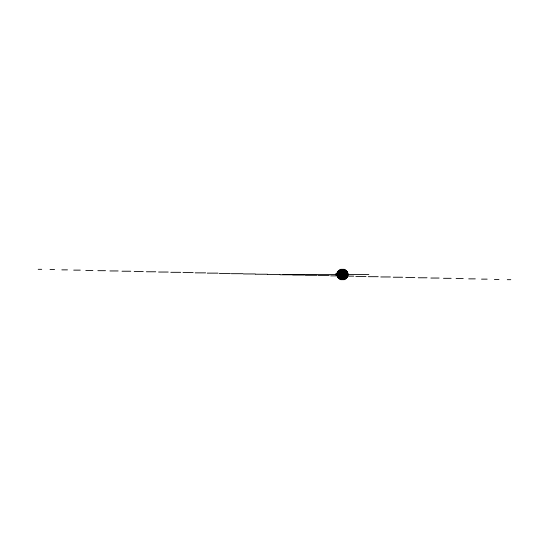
<?xml version="1.0" encoding="UTF-8"?>
<svg xmlns="http://www.w3.org/2000/svg" width="549" height="549" viewBox="0 0 549 549"><rect width="100%" height="100%" fill="white"/><g stroke="black" fill="none" stroke-linecap="round" stroke-linejoin="round"><path stroke-width="0.82" d="M343.448 277.725L343.866 274.5M346.597 274.5L345.815 277.725M340.407 272.805L340.716 271.275M337.999 272.805L338.671 271.275M338.088 271.275L337.312 272.805L335.412 274.5M38.217 269.319L41.71 269.319M340.757 269.319L344.25 269.319M50.028 269.586L54.591 269.586M340.222 269.586L344.786 269.586M61.838 269.861L67.465 269.861M339.687 269.861L345.314 269.861M73.717 270.135L80.278 270.135M339.227 270.135L345.781 270.135M85.788 270.41L92.891 270.41M338.953 270.41L346.055 270.41M97.866 270.678L105.504 270.678M338.685 270.678L346.323 270.678M109.937 270.952L118.124 270.952M338.41 270.952L346.597 270.952M122.008 271.227L130.737 271.227M338.136 271.227L346.865 271.227A5.483 5.456 -90 0 1 346.92 277.725L338.136 277.773M134.189 271.501L143.241 271.501M337.978 271.501L347.03 271.501M146.398 271.769L155.724 271.769M337.841 271.769L347.167 271.769M158.599 272.043L168.207 272.043M337.697 272.043L347.304 272.043M170.808 272.318L180.69 272.318M337.56 272.318L347.448 272.318M183.009 272.592L193.173 272.592M337.422 272.592L347.586 272.592M195.183 272.86L205.635 272.86M337.251 272.86L347.702 272.86M207.22 273.134L218.022 273.134M336.942 273.134L347.743 273.134M219.257 273.409L230.408 273.409M336.633 273.409L347.785 273.409M231.294 273.683L242.795 273.683M336.331 273.683L347.833 273.683M243.331 273.951L255.182 273.951M336.022 273.951L347.874 273.951M255.367 274.226L267.569 274.226M335.714 274.226L347.915 274.226M267.404 274.5L279.956 274.5M282.913 274.5L368.846 274.5M280.059 274.774L292.26 274.774M335.714 274.774L347.915 274.774M292.706 275.049L304.558 275.049M336.022 275.049L347.874 275.049M305.361 275.317L316.862 275.317M336.331 275.317L347.833 275.317M318.008 275.591L329.16 275.591M336.633 275.591L347.785 275.591M330.656 275.866L347.743 275.866M337.251 276.14L353.762 276.14M337.422 276.408L347.586 276.408M355.827 276.408L365.991 276.408M337.56 276.682L347.448 276.682M368.31 276.682L378.192 276.682M337.697 276.957L347.304 276.957M380.793 276.957L390.401 276.957M337.841 277.231L347.167 277.231M393.276 277.231L402.602 277.231M337.978 277.499L347.03 277.499M405.759 277.499L414.811 277.499M418.263 277.773L426.992 277.773M338.41 278.048L346.597 278.048M430.876 278.048L439.063 278.048M338.685 278.322L346.323 278.322M443.496 278.322L451.134 278.322M338.953 278.59L346.055 278.59M456.109 278.59L463.212 278.59M339.227 278.865L345.781 278.865M468.722 278.865L475.283 278.865M339.687 279.139L345.314 279.139M481.535 279.139L487.162 279.139M340.222 279.414L344.786 279.414M494.409 279.414L498.972 279.414M340.757 279.681L344.25 279.681M507.29 279.681L510.783 279.681M337.312 276.195L338.088 277.725M337.999 276.195L338.671 277.725M345.815 271.275L346.398 272.805M339.776 274.5L340.716 277.725M343.448 271.275L343.612 272.805"/></g></svg>
